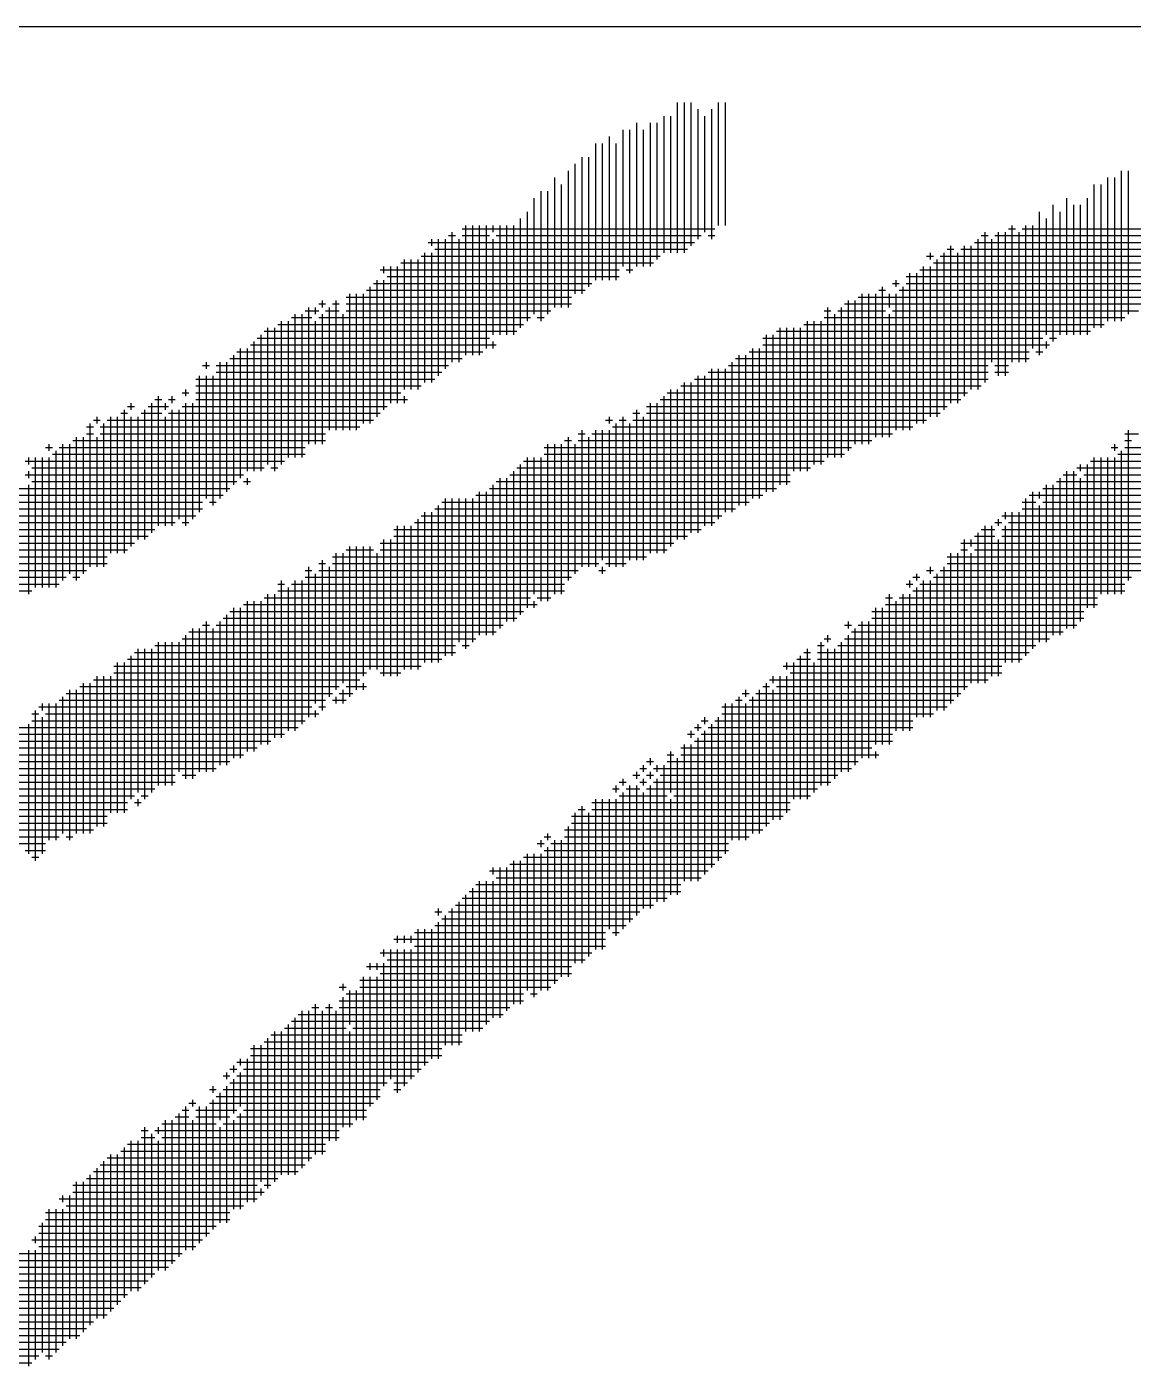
# Model space of a CAD drawing. Header units: feet. Extents: x 778950 to 1031250, y -253464 to -75264.
# Drawn here: x 951358.9 to 951736.8, y -244320.9 to -243863.5 of the extents above; entities that cross this region are included whole.
import ezdxf
from ezdxf.enums import TextEntityAlignment as Align

# ---------------------------------------------------------------- set-up
doc = ezdxf.new("R2010")
doc.units = ezdxf.units.FT
doc.header["$LTSCALE"] = 3000
doc.header["$MEASUREMENT"] = 0
for name, color, linetype in [('CX-BORD-LIN1', 4, 'CONTINUOUS'), ('CX-BORD-LIN2', 3, 'CONTINUOUS'), ('CX-BORD-TEX2', 7, 'CONTINUOUS'), ('CX-BORD-TEX3', 6, 'CONTINUOUS'), ('CX-MISC', 2, 'CONTINUOUS')]:
    doc.layers.add(name, color=color, linetype=linetype)
doc.styles.add('TB_TEXT', font='')
doc.styles.add('TB_WBTXT', font='')
doc.styles.add('TB_WMTXT', font='')
doc.styles.get('TB_TEXT').set_extended_font_data('Dotum')
doc.styles.get('TB_WBTXT').set_extended_font_data('Dotum')
doc.styles.get('TB_WMTXT').set_extended_font_data('Dotum')

# ---------------------------------------------------------------- blocks, each defined once
blk = doc.blocks.new('CXBLKA1-KHCA')
at = {"layer": 'CX-BORD-LIN2'}
blk.add_lwpolyline([(558, 12), (270, 12)], dxfattribs=at)
at = {"layer": 'CX-BORD-LIN1', "style": 'TB_TEXT'}
for tag, p in [('TR_RCON5', (342.3033, 33)), ('TR_RCON4', (342.3033, 27)), ('TR_RCON3', (342.3033, 21)), ('TR_RCON2', (342.3033, 15)), ('TR_RCON1', (342.3033, 9))]:
    blk.add_attdef(tag, text='', height=3.5, dxfattribs=at).set_placement(p, align=Align.MIDDLE_LEFT)
for tag, height, p in [('TR_DGN5', 3.5, (451.1185, 33)), ('TR_CHK5', 3.5, (491.1185, 33)), ('TR_RDAT5', 3.5, (317.5, 33)), ('TR_APP5', 3.5, (531.1185, 33)), ('TR_RNUM5', 3, (285.1051, 32.6366)), ('TR_DGN4', 3.5, (451.1185, 27)), ('TR_CHK4', 3.5, (491.1185, 27)), ('TR_RDAT4', 3.5, (317.5, 27)), ('TR_APP4', 3.5, (531.1185, 27)), ('TR_RNUM4', 3, (285.1051, 26.6366)), ('TR_RDAT3', 3.5, (317.5, 21)), ('TR_DGN3', 3.5, (451.1185, 21)), ('TR_CHK3', 3.5, (491.1185, 21)), ('TR_APP3', 3.5, (531.1185, 21)), ('TR_RNUM3', 3, (285.1051, 20.6366)), ('TR_RDAT2', 3.5, (317.5, 15)), ('TR_DGN2', 3.5, (451.1185, 15)), ('TR_CHK2', 3.5, (491.1185, 15)), ('TR_APP2', 3.5, (531.1185, 15)), ('TR_RNUM2', 3, (285.1051, 14.6366)), ('TR_DGN1', 3.5, (451.1185, 9)), ('TR_CHK1', 3.5, (491.1185, 9)), ('TR_RDAT1', 3.5, (317.5, 9)), ('TR_APP1', 3.5, (531.1185, 9)), ('TR_RNUM1', 3, (285.1051, 8.6366))]:
    blk.add_attdef(tag, text='', height=height, dxfattribs=at).set_placement(p, align=Align.MIDDLE_CENTER)
at = {"layer": 'CX-BORD-LIN2', "style": 'TB_TEXT'}
blk.add_attdef('TD_VERSION', text='', height=3, rotation=90, dxfattribs=at).set_placement((800.5, 48.0149), align=Align.MIDDLE_CENTER)
at = {"layer": 'CX-BORD-TEX2', "style": 'TB_WMTXT'}
for tag, height, p in [('TB_CNAME', 5, (15.3448, 531.8324)), ('TB_CSCOP', 4, (16.6346, 523.8324))]:
    blk.add_attdef(tag, text='', height=height, dxfattribs=at).set_placement(p, align=Align.BOTTOM_LEFT)
at = {"layer": 'CX-BORD-TEX2', "style": 'TB_WBTXT'}
for tag, height, p in [('TB_MTITIL', 10, (398, 533.3264)), ('TB_STITL', 7, (398, 518.3264))]:
    blk.add_attdef(tag, text='', height=height, dxfattribs=at).set_placement(p, align=Align.MIDDLE_CENTER)
at = {"layer": 'CX-BORD-TEX3', "style": 'TB_TEXT'}
for tag, height, p in [('TD_LNDST', 4.5, (215, 31.5)), ('TD_DSECT', 4.5, (605.5, 31.5)), ('TD_DDIST', 4.5, (654.5, 31.5)), ('TD_DNAME_TOP', 4.5, (755, 27.957)), ('TD_CSECT', 4.5, (605.5, 22.5)), ('TD_CDIST', 4.5, (654.5, 22.5)), ('TD_DNAME_MAIN', 4.5, (755, 21.4731)), ('TD_DNAME_BOT', 3, (755, 15.2489)), ('TD_HSCAL', 4.5, (620.8841, 13.7484)), ('TD_VSCAL', 4.5, (656.8615, 13.7484)), ('TD_CCOMP', 4.5, (215, 13.5927)), ('TD_CSTEP', 4.5, (250.744, 5.125)), ('TD_FIELD', 4.5, (180, 5.125)), ('TD_DWGNO', 4.5, (755, 5.0017)), ('TD_DWGCODE', 4.5, (637, 4.7908))]:
    blk.add_attdef(tag, text='', height=height, dxfattribs=at).set_placement(p, align=Align.MIDDLE_CENTER)
for tag, height, width, p in [('TD_DCOMP', 4.5, 0.95, (215, 22.5875)), ('TD_CNAME', 5, 0.78, (65, 7.5956))]:
    blk.add_attdef(tag, text='', height=height, dxfattribs=dict(at, width=width)).set_placement(p, align=Align.MIDDLE_CENTER)

msp = doc.modelspace()

# ---------------------------------------------------------------- linework, layer by layer
at = {"layer": 'CX-MISC'}
for p, q in [((951581.08, -243889.34), (951581.08, -243940.66)), ((951583.42, -243889.34), (951583.42, -243940.66)), ((951585.75, -243889.34), (951585.75, -243938.33)), ((951588.08, -243891.67), (951588.08, -243935.99)), ((951592.75, -243891.67), (951592.75, -243935.99)), ((951595.08, -243889.34), (951595.08, -243931.33)), ((951597.41, -243889.34), (951597.41, -243931.33)), ((951576.42, -243894), (951576.42, -243940.66)), ((951578.75, -243894), (951578.75, -243940.66)), ((951590.41, -243894), (951590.41, -243933.66)), ((951562.42, -243898.67), (951562.42, -243945.33)), ((951564.75, -243898.67), (951564.75, -243947.66)), ((951567.09, -243896.34), (951567.09, -243945.33)), ((951569.42, -243898.67), (951569.42, -243945.33)), ((951571.75, -243896.34), (951571.75, -243945.33)), ((951574.08, -243896.34), (951574.08, -243942.99)), ((951553.09, -243903.33), (951553.09, -243949.99)), ((951555.42, -243903.33), (951555.42, -243949.99)), ((951557.75, -243901), (951557.75, -243949.99)), ((951560.09, -243903.33), (951560.09, -243949.99)), ((951548.42, -243908), (951548.42, -243954.66)), ((951550.76, -243908), (951550.76, -243952.32)), ((951543.76, -243912.67), (951543.76, -243959.32)), ((951546.09, -243910.33), (951546.09, -243954.66)), ((951732.71, -243912.67), (951732.71, -243963.99)), ((951735.05, -243912.67), (951735.05, -243961.65)), ((951539.09, -243915), (951539.09, -243959.32)), ((951541.43, -243917.33), (951541.43, -243959.32)), ((951723.38, -243917.33), (951723.38, -243966.32)), ((951725.72, -243917.33), (951725.72, -243966.32)), ((951728.05, -243915), (951728.05, -243963.99)), ((951730.38, -243915), (951730.38, -243963.99)), ((951532.09, -243922), (951532.09, -243961.65)), ((951534.43, -243919.66), (951534.43, -243963.99)), ((951536.76, -243919.66), (951536.76, -243961.65)), ((951714.05, -243922), (951714.05, -243968.65)), ((951721.05, -243922), (951721.05, -243968.65)), ((951529.76, -243926.66), (951529.76, -243963.99)), ((951704.72, -243926.66), (951704.72, -243975.65)), ((951709.39, -243924.33), (951709.39, -243970.99)), ((951711.72, -243926.66), (951711.72, -243968.65)), ((951716.39, -243924.33), (951716.39, -243968.65)), ((951718.72, -243924.33), (951718.72, -243968.65)), ((951507.6, -243932.49), (951593.91, -243932.49)), ((951508.77, -243931.33), (951508.77, -243975.65)), ((951511.1, -243931.33), (951511.1, -243975.65)), ((951513.43, -243931.33), (951513.43, -243975.65)), ((951515.76, -243931.33), (951515.76, -243973.32)), ((951518.1, -243931.33), (951518.1, -243933.66)), ((951520.43, -243931.33), (951520.43, -243968.65)), ((951522.76, -243931.33), (951522.76, -243968.65)), ((951525.1, -243931.33), (951525.1, -243968.65)), ((951527.43, -243929), (951527.43, -243966.32)), ((951694.22, -243932.49), (951696.56, -243932.49)), ((951695.39, -243931.33), (951695.39, -243977.98)), ((951698.89, -243932.49), (951794.53, -243932.49)), ((951700.06, -243931.33), (951700.06, -243977.98)), ((951702.39, -243931.33), (951702.39, -243973.32)), ((951707.05, -243929), (951707.05, -243968.65)), ((951495.94, -243937.16), (951586.91, -243937.16)), ((951497.1, -243935.99), (951497.1, -243938.33)), ((951499.43, -243935.99), (951499.43, -243982.65)), ((951501.77, -243935.99), (951501.77, -243980.32)), ((951502.93, -243934.83), (951505.27, -243934.83)), ((951504.1, -243933.66), (951504.1, -243977.98)), ((951506.43, -243935.99), (951506.43, -243977.98)), ((951507.6, -243934.83), (951516.93, -243934.83)), ((951518.1, -243935.99), (951518.1, -243968.65)), ((951519.26, -243934.83), (951589.25, -243934.83)), ((951591.58, -243934.83), (951593.91, -243934.83)), ((951682.56, -243937.16), (951785.2, -243937.16)), ((951683.73, -243935.99), (951683.73, -243987.32)), ((951684.89, -243934.83), (951687.23, -243934.83)), ((951686.06, -243933.66), (951686.06, -243984.98)), ((951688.39, -243935.99), (951688.39, -243977.98)), ((951689.56, -243934.83), (951787.54, -243934.83)), ((951690.72, -243933.66), (951690.72, -243982.65)), ((951693.06, -243933.66), (951693.06, -243982.65)), ((951697.72, -243933.66), (951697.72, -243977.98)), ((951493.6, -243941.83), (951575.25, -243941.83)), ((951494.77, -243940.66), (951494.77, -243984.98)), ((951497.1, -243940.66), (951497.1, -243984.98)), ((951498.27, -243939.49), (951584.58, -243939.49)), ((951666.23, -243941.83), (951668.56, -243941.83)), ((951667.4, -243940.66), (951667.4, -243942.99)), ((951670.9, -243941.83), (951775.87, -243941.83)), ((951672.06, -243940.66), (951672.06, -243994.31)), ((951673.23, -243939.49), (951675.56, -243939.49)), ((951674.39, -243938.33), (951674.39, -243991.98)), ((951676.73, -243940.66), (951676.73, -243991.98)), ((951677.89, -243939.49), (951780.54, -243939.49)), ((951679.06, -243938.33), (951679.06, -243989.65)), ((951681.39, -243938.33), (951681.39, -243987.32)), ((951479.61, -243946.49), (951561.25, -243946.49)), ((951480.77, -243945.33), (951480.77, -243947.66)), ((951483.11, -243945.33), (951483.11, -243991.98)), ((951485.44, -243945.33), (951485.44, -243991.98)), ((951486.6, -243944.16), (951572.92, -243944.16)), ((951487.77, -243942.99), (951487.77, -243987.32)), ((951490.1, -243942.99), (951490.1, -243987.32)), ((951492.44, -243942.99), (951492.44, -243987.32)), ((951563.59, -243946.49), (951565.92, -243946.49)), ((951663.9, -243946.49), (951766.54, -243946.49)), ((951665.06, -243945.33), (951665.06, -243998.98)), ((951667.4, -243945.33), (951667.4, -243996.65)), ((951668.56, -243944.16), (951773.54, -243944.16)), ((951669.73, -243942.99), (951669.73, -243996.65)), ((951478.44, -243949.99), (951478.44, -243996.65)), ((951480.77, -243949.99), (951480.77, -243994.31)), ((951481.94, -243948.82), (951561.25, -243948.82)), ((951655.73, -243949.99), (951655.73, -243952.32)), ((951659.23, -243948.82), (951761.87, -243948.82)), ((951660.4, -243947.66), (951660.4, -244001.31)), ((951662.73, -243947.66), (951662.73, -243998.98)), ((951469.11, -243954.66), (951469.11, -244001.31)), ((951471.44, -243954.66), (951471.44, -244001.31)), ((951473.77, -243954.66), (951473.77, -243998.98)), ((951474.94, -243953.49), (951549.59, -243953.49)), ((951476.11, -243952.32), (951476.11, -243998.98)), ((951477.27, -243951.16), (951551.92, -243951.16)), ((951644.07, -243954.66), (951644.07, -244005.98)), ((951646.4, -243954.66), (951646.4, -244005.98)), ((951648.73, -243954.66), (951648.73, -244003.65)), ((951649.9, -243953.49), (951652.23, -243953.49)), ((951651.07, -243952.32), (951651.07, -244003.65)), ((951653.4, -243954.66), (951653.4, -243959.32)), ((951654.57, -243951.16), (951656.9, -243951.16)), ((951655.73, -243954.66), (951655.73, -244001.31)), ((951656.9, -243953.49), (951752.54, -243953.49)), ((951658.07, -243952.32), (951658.07, -244001.31)), ((951659.23, -243951.16), (951754.88, -243951.16)), ((951455.11, -243959.32), (951455.11, -244005.98)), ((951457.44, -243959.32), (951457.44, -243961.65)), ((951458.61, -243958.16), (951460.94, -243958.16)), ((951459.78, -243956.99), (951459.78, -243959.32)), ((951462.11, -243959.32), (951462.11, -244001.31)), ((951463.28, -243958.16), (951465.61, -243958.16)), ((951464.44, -243956.99), (951464.44, -244001.31)), ((951467.94, -243955.82), (951544.92, -243955.82)), ((951467.94, -243958.16), (951544.92, -243958.16)), ((951632.4, -243959.32), (951632.4, -244010.64)), ((951637.07, -243959.32), (951637.07, -244010.64)), ((951638.24, -243958.16), (951743.21, -243958.16)), ((951639.4, -243956.99), (951639.4, -244008.31)), ((951641.74, -243956.99), (951641.74, -244005.98)), ((951642.9, -243955.82), (951747.88, -243955.82)), ((951445.78, -243963.99), (951445.78, -244012.98)), ((951448.11, -243963.99), (951448.11, -244010.64)), ((951449.28, -243962.82), (951456.28, -243962.82)), ((951450.45, -243961.65), (951450.45, -244010.64)), ((951452.78, -243961.65), (951452.78, -244010.64)), ((951453.95, -243960.49), (951458.61, -243960.49)), ((951457.44, -243963.99), (951457.44, -244005.98)), ((951458.61, -243962.82), (951530.93, -243962.82)), ((951459.78, -243961.65), (951459.78, -244005.98)), ((951460.94, -243960.49), (951465.61, -243960.49)), ((951466.78, -243961.65), (951466.78, -244001.31)), ((951467.94, -243960.49), (951537.93, -243960.49)), ((951533.26, -243962.82), (951535.59, -243962.82)), ((951625.41, -243963.99), (951625.41, -244015.31)), ((951627.74, -243963.99), (951627.74, -244012.98)), ((951630.07, -243963.99), (951630.07, -244012.98)), ((951631.24, -243960.49), (951633.57, -243960.49)), ((951631.24, -243962.82), (951733.88, -243962.82)), ((951634.74, -243961.65), (951634.74, -244010.64)), ((951635.9, -243960.49), (951652.23, -243960.49)), ((951653.4, -243961.65), (951653.4, -244003.65)), ((951654.57, -243960.49), (951738.55, -243960.49)), ((951438.78, -243968.65), (951438.78, -244015.31)), ((951439.95, -243967.49), (951526.26, -243967.49)), ((951441.11, -243966.32), (951441.11, -244012.98)), ((951443.45, -243966.32), (951443.45, -244015.31)), ((951444.61, -243965.15), (951528.59, -243965.15)), ((951611.41, -243968.65), (951611.41, -244022.31)), ((951613.74, -243968.65), (951613.74, -244022.31)), ((951614.91, -243967.49), (951722.22, -243967.49)), ((951616.07, -243966.32), (951616.07, -244019.97)), ((951618.41, -243966.32), (951618.41, -244019.97)), ((951620.74, -243966.32), (951620.74, -244015.31)), ((951623.07, -243966.32), (951623.07, -244015.31)), ((951624.24, -243965.15), (951726.88, -243965.15)), ((951431.78, -243973.32), (951431.78, -244017.64)), ((951434.12, -243973.32), (951434.12, -244015.31)), ((951435.28, -243972.15), (951519.26, -243972.15)), ((951436.45, -243970.99), (951436.45, -244015.31)), ((951437.62, -243969.82), (951516.93, -243969.82)), ((951518.1, -243970.99), (951518.1, -243973.32)), ((951606.74, -243973.32), (951606.74, -244024.64)), ((951609.08, -243973.32), (951609.08, -244024.64)), ((951610.24, -243969.82), (951705.89, -243969.82)), ((951610.24, -243972.15), (951708.22, -243972.15)), ((951707.05, -243970.99), (951707.05, -243973.32)), ((951708.22, -243969.82), (951710.55, -243969.82)), ((951420.12, -243977.98), (951420.12, -243980.32)), ((951424.79, -243977.98), (951424.79, -244024.64)), ((951427.12, -243977.98), (951427.12, -244022.31)), ((951428.28, -243976.82), (951507.6, -243976.82)), ((951429.45, -243975.65), (951429.45, -244019.97)), ((951430.62, -243974.49), (951514.6, -243974.49)), ((951599.75, -243977.98), (951599.75, -244029.31)), ((951600.91, -243976.82), (951701.22, -243976.82)), ((951602.08, -243975.65), (951602.08, -244026.97)), ((951604.41, -243975.65), (951604.41, -244026.97)), ((951605.58, -243974.49), (951701.22, -243974.49)), ((951703.55, -243974.49), (951705.89, -243974.49)), ((951417.79, -243982.65), (951417.79, -244029.31)), ((951418.95, -243979.15), (951421.29, -243979.15)), ((951420.12, -243982.65), (951420.12, -244024.64)), ((951422.45, -243982.65), (951422.45, -244026.97)), ((951423.62, -243979.15), (951502.93, -243979.15)), ((951423.62, -243981.48), (951500.6, -243981.48)), ((951588.08, -243982.65), (951588.08, -244036.3)), ((951590.41, -243982.65), (951590.41, -244033.97)), ((951591.58, -243981.48), (951687.23, -243981.48)), ((951592.75, -243980.32), (951592.75, -244033.97)), ((951595.08, -243980.32), (951595.08, -244031.64)), ((951597.41, -243980.32), (951597.41, -244029.31)), ((951598.58, -243979.15), (951687.23, -243979.15)), ((951689.56, -243979.15), (951694.22, -243979.15)), ((951689.56, -243981.48), (951694.22, -243981.48)), ((951413.12, -243987.32), (951413.12, -243989.65)), ((951416.62, -243983.82), (951498.27, -243983.82)), ((951416.62, -243986.15), (951493.6, -243986.15)), ((951578.75, -243987.32), (951578.75, -244040.97)), ((951581.08, -243987.32), (951581.08, -244038.64)), ((951582.25, -243986.15), (951684.89, -243986.15)), ((951583.42, -243984.98), (951583.42, -244038.64)), ((951585.75, -243984.98), (951585.75, -244036.3)), ((951586.91, -243983.82), (951687.23, -243983.82)), ((951394.46, -243991.98), (951394.46, -243994.31)), ((951401.46, -243991.98), (951401.46, -244036.3)), ((951402.62, -243990.81), (951404.96, -243990.81)), ((951403.79, -243989.65), (951403.79, -244033.97)), ((951406.12, -243991.98), (951406.12, -243994.31)), ((951407.29, -243990.81), (951409.62, -243990.81)), ((951408.46, -243989.65), (951408.46, -243991.98)), ((951411.95, -243988.48), (951414.29, -243988.48)), ((951413.12, -243991.98), (951413.12, -244033.97)), ((951415.45, -243991.98), (951415.45, -244031.64)), ((951416.62, -243988.48), (951486.6, -243988.48)), ((951416.62, -243990.81), (951488.94, -243990.81)), ((951487.77, -243989.65), (951487.77, -243991.98)), ((951571.75, -243991.98), (951571.75, -244043.3)), ((951574.08, -243991.98), (951574.08, -244043.3)), ((951575.25, -243990.81), (951677.89, -243990.81)), ((951576.42, -243989.65), (951576.42, -244043.3)), ((951577.58, -243988.48), (951680.23, -243988.48)), ((951382.79, -243996.65), (951382.79, -243998.98)), ((951387.46, -243996.65), (951387.46, -244043.3)), ((951389.79, -243996.65), (951389.79, -244043.3)), ((951390.96, -243995.48), (951393.29, -243995.48)), ((951392.13, -243994.31), (951392.13, -244043.3)), ((951393.29, -243993.15), (951395.63, -243993.15)), ((951394.46, -243996.65), (951394.46, -244040.97)), ((951396.79, -243996.65), (951396.79, -244038.64)), ((951397.96, -243995.48), (951404.96, -243995.48)), ((951399.12, -243994.31), (951399.12, -244038.64)), ((951400.29, -243993.15), (951407.29, -243993.15)), ((951406.12, -243996.65), (951406.12, -244033.97)), ((951407.29, -243995.48), (951479.61, -243995.48)), ((951408.46, -243994.31), (951408.46, -244033.97)), ((951410.79, -243994.31), (951410.79, -244031.64)), ((951411.95, -243993.15), (951481.94, -243993.15)), ((951557.75, -243996.65), (951557.75, -243998.98)), ((951562.42, -243996.65), (951562.42, -244047.97)), ((951565.92, -243995.48), (951568.25, -243995.48)), ((951567.09, -243994.31), (951567.09, -244045.64)), ((951569.42, -243996.65), (951569.42, -244045.64)), ((951570.59, -243993.15), (951673.23, -243993.15)), ((951570.59, -243995.48), (951670.9, -243995.48)), ((951379.3, -244000.15), (951381.63, -244000.15)), ((951380.46, -243998.98), (951380.46, -244047.97)), ((951381.63, -243997.81), (951383.96, -243997.81)), ((951383.96, -244000.15), (951472.61, -244000.15)), ((951385.13, -243998.98), (951385.13, -244047.97)), ((951386.29, -243997.81), (951477.27, -243997.81)), ((951548.42, -244001.31), (951548.42, -244047.97)), ((951553.09, -244001.31), (951553.09, -244047.97)), ((951555.42, -244001.31), (951555.42, -244045.64)), ((951556.59, -243997.81), (951558.92, -243997.81)), ((951557.75, -244001.31), (951557.75, -244047.97)), ((951558.92, -244000.15), (951661.56, -244000.15)), ((951560.09, -243998.98), (951560.09, -244047.97)), ((951561.25, -243997.81), (951563.59, -243997.81)), ((951564.75, -243998.98), (951564.75, -244045.64)), ((951565.92, -243997.81), (951666.23, -243997.81)), ((951735.05, -244001.31), (951735.05, -244052.63)), ((951366.47, -244005.98), (951366.47, -244008.31)), ((951371.13, -244005.98), (951371.13, -244052.63)), ((951373.46, -244005.98), (951373.46, -244050.3)), ((951374.63, -244004.81), (951460.94, -244004.81)), ((951375.8, -244003.65), (951375.8, -244052.63)), ((951378.13, -244003.65), (951378.13, -244050.3)), ((951379.3, -244002.48), (951381.63, -244002.48)), ((951382.79, -244003.65), (951382.79, -244047.97)), ((951383.96, -244002.48), (951460.94, -244002.48)), ((951536.76, -244005.98), (951536.76, -244059.63)), ((951539.09, -244005.98), (951539.09, -244057.3)), ((951541.43, -244005.98), (951541.43, -244057.3)), ((951542.59, -244004.81), (951544.92, -244004.81)), ((951543.76, -244003.65), (951543.76, -244052.63)), ((951546.09, -244005.98), (951546.09, -244050.3)), ((951547.26, -244002.48), (951549.59, -244002.48)), ((951547.26, -244004.81), (951647.57, -244004.81)), ((951550.76, -244003.65), (951550.76, -244047.97)), ((951551.92, -244002.48), (951654.57, -244002.48)), ((951730.38, -244005.98), (951730.38, -244008.31)), ((951733.88, -244002.48), (951738.55, -244002.48)), ((951733.88, -244004.81), (951736.21, -244004.81)), ((951365.3, -244007.14), (951367.63, -244007.14)), ((951367.63, -244009.48), (951453.95, -244009.48)), ((951368.8, -244008.31), (951368.8, -244054.97)), ((951369.96, -244007.14), (951453.95, -244007.14)), ((951535.59, -244007.14), (951640.57, -244007.14)), ((951535.59, -244009.48), (951638.24, -244009.48)), ((951729.22, -244007.14), (951731.55, -244007.14)), ((951731.55, -244009.48), (951810.86, -244009.48)), ((951732.71, -244008.31), (951732.71, -244057.3)), ((951733.88, -244007.14), (951815.53, -244007.14)), ((951358.3, -244011.81), (951446.95, -244011.81)), ((951359.47, -244010.64), (951359.47, -244012.98)), ((951360.63, -244014.14), (951439.95, -244014.14)), ((951361.8, -244010.64), (951361.8, -244054.97)), ((951364.13, -244010.64), (951364.13, -244054.97)), ((951366.47, -244010.64), (951366.47, -244054.97)), ((951442.28, -244014.14), (951444.61, -244014.14)), ((951526.26, -244014.14), (951626.57, -244014.14)), ((951527.43, -244012.98), (951527.43, -244064.3)), ((951528.59, -244011.81), (951631.24, -244011.81)), ((951529.76, -244010.64), (951529.76, -244061.97)), ((951532.09, -244010.64), (951532.09, -244057.3)), ((951534.43, -244010.64), (951534.43, -244059.63)), ((951717.55, -244014.14), (951794.53, -244014.14)), ((951718.72, -244012.98), (951718.72, -244015.31)), ((951721.05, -244012.98), (951721.05, -244061.97)), ((951722.22, -244011.81), (951806.2, -244011.81)), ((951723.38, -244010.64), (951723.38, -244061.97)), ((951725.72, -244010.64), (951725.72, -244057.3)), ((951728.05, -244010.64), (951728.05, -244057.3)), ((951730.38, -244010.64), (951730.38, -244057.3)), ((951358.3, -244016.48), (951432.95, -244016.48)), ((951359.47, -244015.31), (951359.47, -244017.64)), ((951360.63, -244018.81), (951430.62, -244018.81)), ((951432.95, -244018.81), (951435.28, -244018.81)), ((951434.12, -244017.64), (951434.12, -244019.97)), ((951519.26, -244018.81), (951619.57, -244018.81)), ((951520.43, -244017.64), (951520.43, -244068.96)), ((951522.76, -244017.64), (951522.76, -244066.63)), ((951523.93, -244016.48), (951619.57, -244016.48)), ((951525.1, -244015.31), (951525.1, -244066.63)), ((951710.55, -244018.81), (951789.87, -244018.81)), ((951711.72, -244017.64), (951711.72, -244071.3)), ((951712.89, -244016.48), (951717.55, -244016.48)), ((951714.05, -244015.31), (951714.05, -244068.96)), ((951716.39, -244015.31), (951716.39, -244068.96)), ((951718.72, -244017.64), (951718.72, -244066.63)), ((951719.88, -244016.48), (951792.2, -244016.48)), ((951341.97, -244021.14), (951428.28, -244021.14)), ((951341.97, -244023.47), (951425.95, -244023.47)), ((951359.47, -244019.97), (951359.47, -244057.3)), ((951512.27, -244023.47), (951610.24, -244023.47)), ((951513.43, -244022.31), (951513.43, -244071.3)), ((951515.76, -244022.31), (951515.76, -244071.3)), ((951516.93, -244021.14), (951614.91, -244021.14)), ((951518.1, -244019.97), (951518.1, -244071.3)), ((951701.22, -244023.47), (951782.87, -244023.47)), ((951702.39, -244022.31), (951702.39, -244075.96)), ((951704.72, -244022.31), (951704.72, -244024.64)), ((951705.89, -244021.14), (951787.54, -244021.14)), ((951707.05, -244019.97), (951707.05, -244073.63)), ((951709.39, -244019.97), (951709.39, -244071.3)), ((951334.97, -244028.14), (951418.95, -244028.14)), ((951339.64, -244025.81), (951418.95, -244025.81)), ((951421.29, -244025.81), (951423.62, -244025.81)), ((951498.27, -244028.14), (951600.91, -244028.14)), ((951499.43, -244026.97), (951499.43, -244080.63)), ((951500.6, -244025.81), (951605.58, -244025.81)), ((951501.77, -244024.64), (951501.77, -244078.29)), ((951504.1, -244024.64), (951504.1, -244078.29)), ((951506.43, -244024.64), (951506.43, -244073.63)), ((951508.77, -244024.64), (951508.77, -244075.96)), ((951511.1, -244024.64), (951511.1, -244073.63)), ((951698.89, -244025.81), (951703.55, -244025.81)), ((951698.89, -244028.14), (951773.54, -244028.14)), ((951700.06, -244024.64), (951700.06, -244078.29)), ((951704.72, -244026.97), (951704.72, -244073.63)), ((951705.89, -244025.81), (951778.2, -244025.81)), ((951325.64, -244032.81), (951409.62, -244032.81)), ((951327.97, -244030.47), (951416.62, -244030.47)), ((951411.95, -244032.81), (951414.29, -244032.81)), ((951491.27, -244032.81), (951593.91, -244032.81)), ((951492.44, -244031.64), (951492.44, -244082.96)), ((951493.6, -244030.47), (951596.25, -244030.47)), ((951494.77, -244029.31), (951494.77, -244080.63)), ((951497.1, -244029.31), (951497.1, -244080.63)), ((951689.56, -244032.81), (951691.89, -244032.81)), ((951690.72, -244031.64), (951690.72, -244033.97)), ((951691.89, -244030.47), (951768.87, -244030.47)), ((951693.06, -244029.31), (951693.06, -244031.64)), ((951694.22, -244032.81), (951766.54, -244032.81)), ((951695.39, -244029.31), (951695.39, -244080.63)), ((951697.72, -244029.31), (951697.72, -244080.63)), ((951316.31, -244037.47), (951400.29, -244037.47)), ((951318.64, -244035.14), (951402.62, -244035.14)), ((951484.27, -244035.14), (951589.25, -244035.14)), ((951484.27, -244037.47), (951584.58, -244037.47)), ((951485.44, -244033.97), (951485.44, -244085.29)), ((951487.77, -244033.97), (951487.77, -244082.96)), ((951490.1, -244033.97), (951490.1, -244082.96)), ((951682.56, -244037.47), (951689.56, -244037.47)), ((951683.73, -244036.3), (951683.73, -244087.63)), ((951684.89, -244035.14), (951689.56, -244035.14)), ((951686.06, -244033.97), (951686.06, -244087.63)), ((951688.39, -244033.97), (951688.39, -244085.29)), ((951691.89, -244035.14), (951761.87, -244035.14)), ((951691.89, -244037.47), (951759.54, -244037.47)), ((951693.06, -244033.97), (951693.06, -244080.63)), ((951304.65, -244039.8), (951395.63, -244039.8)), ((951304.65, -244042.14), (951393.29, -244042.14)), ((951467.94, -244042.14), (951477.27, -244042.14)), ((951469.11, -244040.97), (951469.11, -244092.29)), ((951471.44, -244040.97), (951471.44, -244089.96)), ((951473.77, -244040.97), (951473.77, -244085.29)), ((951476.11, -244040.97), (951476.11, -244082.96)), ((951479.61, -244039.8), (951579.92, -244039.8)), ((951479.61, -244042.14), (951577.58, -244042.14)), ((951480.77, -244038.64), (951480.77, -244085.29)), ((951483.11, -244038.64), (951483.11, -244085.29)), ((951677.89, -244039.8), (951754.88, -244039.8)), ((951677.89, -244042.14), (951680.23, -244042.14)), ((951679.06, -244038.64), (951679.06, -244089.96)), ((951681.39, -244038.64), (951681.39, -244040.97)), ((951682.56, -244042.14), (951754.88, -244042.14)), ((951690.72, -244038.64), (951690.72, -244085.29)), ((951302.31, -244044.47), (951386.29, -244044.47)), ((951302.31, -244046.8), (951386.29, -244046.8)), ((951458.61, -244046.8), (951460.94, -244046.8)), ((951459.78, -244045.64), (951459.78, -244096.96)), ((951463.28, -244044.47), (951570.59, -244044.47)), ((951463.28, -244046.8), (951554.26, -244046.8)), ((951464.44, -244043.3), (951464.44, -244089.96)), ((951466.78, -244043.3), (951466.78, -244087.63)), ((951478.44, -244043.3), (951478.44, -244082.96)), ((951556.59, -244046.8), (951563.59, -244046.8)), ((951673.23, -244044.47), (951750.21, -244044.47)), ((951673.23, -244046.8), (951747.88, -244046.8)), ((951674.39, -244043.3), (951674.39, -244094.62)), ((951676.73, -244043.3), (951676.73, -244092.29)), ((951681.39, -244043.3), (951681.39, -244087.63)), ((951295.31, -244051.47), (951372.3, -244051.47)), ((951297.65, -244049.13), (951379.3, -244049.13)), ((951374.63, -244051.47), (951376.96, -244051.47)), ((951453.95, -244049.13), (951456.28, -244049.13)), ((951453.95, -244051.47), (951544.92, -244051.47)), ((951455.11, -244047.97), (951455.11, -244099.29)), ((951457.44, -244050.3), (951457.44, -244094.62)), ((951458.61, -244049.13), (951547.26, -244049.13)), ((951462.11, -244047.97), (951462.11, -244092.29)), ((951554.26, -244049.13), (951556.59, -244049.13)), ((951555.42, -244047.97), (951555.42, -244050.3)), ((951661.56, -244051.47), (951663.9, -244051.47)), ((951662.73, -244050.3), (951662.73, -244052.63)), ((951666.23, -244049.13), (951668.56, -244049.13)), ((951667.4, -244047.97), (951667.4, -244050.3)), ((951668.56, -244051.47), (951736.21, -244051.47)), ((951669.73, -244050.3), (951669.73, -244096.96)), ((951670.9, -244049.13), (951740.88, -244049.13)), ((951672.06, -244047.97), (951672.06, -244096.96)), ((951276.65, -244056.13), (951360.63, -244056.13)), ((951278.99, -244053.8), (951369.96, -244053.8)), ((951444.61, -244053.8), (951446.95, -244053.8)), ((951444.61, -244056.13), (951542.59, -244056.13)), ((951445.78, -244052.63), (951445.78, -244106.29)), ((951448.11, -244054.97), (951448.11, -244103.96)), ((951449.28, -244053.8), (951542.59, -244053.8)), ((951450.45, -244052.63), (951450.45, -244103.96)), ((951452.78, -244052.63), (951452.78, -244101.62)), ((951659.23, -244053.8), (951661.56, -244053.8)), ((951660.4, -244052.63), (951660.4, -244054.97)), ((951661.56, -244056.13), (951733.88, -244056.13)), ((951662.73, -244054.97), (951662.73, -244099.29)), ((951663.9, -244053.8), (951733.88, -244053.8)), ((951665.06, -244052.63), (951665.06, -244099.29)), ((951667.4, -244052.63), (951667.4, -244099.29)), ((951432.95, -244060.8), (951533.26, -244060.8)), ((951434.12, -244059.63), (951434.12, -244110.95)), ((951436.45, -244059.63), (951436.45, -244110.95)), ((951438.78, -244059.63), (951438.78, -244108.62)), ((951439.95, -244058.47), (951530.93, -244058.47)), ((951441.11, -244057.3), (951441.11, -244108.62)), ((951443.45, -244057.3), (951443.45, -244106.29)), ((951532.09, -244059.63), (951532.09, -244061.97)), ((951533.26, -244058.47), (951537.93, -244058.47)), ((951652.23, -244058.47), (951654.57, -244058.47)), ((951652.23, -244060.8), (951724.55, -244060.8)), ((951653.4, -244057.3), (951653.4, -244108.62)), ((951655.73, -244059.63), (951655.73, -244103.96)), ((951656.9, -244058.47), (951724.55, -244058.47)), ((951658.07, -244057.3), (951658.07, -244103.96)), ((951660.4, -244057.3), (951660.4, -244103.96)), ((951425.95, -244065.46), (951526.26, -244065.46)), ((951427.12, -244064.3), (951427.12, -244115.62)), ((951428.28, -244063.13), (951528.59, -244063.13)), ((951429.45, -244061.97), (951429.45, -244113.29)), ((951431.78, -244061.97), (951431.78, -244113.29)), ((951647.57, -244063.13), (951719.88, -244063.13)), ((951647.57, -244065.46), (951719.88, -244065.46)), ((951648.73, -244061.97), (951648.73, -244108.62)), ((951651.07, -244061.97), (951651.07, -244108.62)), ((951415.45, -244068.96), (951415.45, -244120.29)), ((951417.79, -244068.96), (951417.79, -244117.95)), ((951418.95, -244067.8), (951421.29, -244067.8)), ((951420.12, -244066.63), (951420.12, -244117.95)), ((951422.45, -244068.96), (951422.45, -244117.95)), ((951423.62, -244067.8), (951521.6, -244067.8)), ((951424.79, -244066.63), (951424.79, -244115.62)), ((951638.24, -244067.8), (951640.57, -244067.8)), ((951639.4, -244066.63), (951639.4, -244068.96)), ((951641.74, -244068.96), (951641.74, -244115.62)), ((951642.9, -244067.8), (951717.55, -244067.8)), ((951644.07, -244066.63), (951644.07, -244113.29)), ((951646.4, -244066.63), (951646.4, -244113.29)), ((951403.79, -244073.63), (951403.79, -244122.62)), ((951406.12, -244073.63), (951406.12, -244122.62)), ((951408.46, -244073.63), (951408.46, -244122.62)), ((951410.79, -244073.63), (951410.79, -244117.95)), ((951411.95, -244072.46), (951512.27, -244072.46)), ((951413.12, -244071.3), (951413.12, -244120.29)), ((951414.29, -244070.13), (951519.26, -244070.13)), ((951630.07, -244073.63), (951630.07, -244122.62)), ((951631.24, -244072.46), (951633.57, -244072.46)), ((951632.4, -244071.3), (951632.4, -244073.63)), ((951637.07, -244073.63), (951637.07, -244117.95)), ((951638.24, -244072.46), (951708.22, -244072.46)), ((951639.4, -244071.3), (951639.4, -244117.95)), ((951640.57, -244070.13), (951712.89, -244070.13)), ((951394.46, -244078.29), (951394.46, -244127.28)), ((951395.63, -244077.13), (951505.27, -244077.13)), ((951396.79, -244075.96), (951396.79, -244124.95)), ((951399.12, -244075.96), (951399.12, -244127.28)), ((951401.46, -244075.96), (951401.46, -244124.95)), ((951402.62, -244074.8), (951505.27, -244074.8)), ((951507.6, -244074.8), (951509.93, -244074.8)), ((951623.07, -244078.29), (951623.07, -244127.28)), ((951624.24, -244077.13), (951626.57, -244077.13)), ((951625.41, -244075.96), (951625.41, -244127.28)), ((951628.91, -244074.8), (951631.24, -244074.8)), ((951628.91, -244077.13), (951701.22, -244077.13)), ((951632.4, -244075.96), (951632.4, -244122.62)), ((951634.74, -244075.96), (951634.74, -244120.29)), ((951635.9, -244074.8), (951703.55, -244074.8)), ((951388.63, -244081.79), (951493.6, -244081.79)), ((951389.79, -244080.63), (951389.79, -244131.95)), ((951392.13, -244080.63), (951392.13, -244131.95)), ((951393.29, -244079.46), (951500.6, -244079.46)), ((951617.24, -244081.79), (951691.89, -244081.79)), ((951618.41, -244080.63), (951618.41, -244082.96)), ((951620.74, -244080.63), (951620.74, -244127.28)), ((951621.91, -244079.46), (951626.57, -244079.46)), ((951627.74, -244080.63), (951627.74, -244124.95)), ((951628.91, -244079.46), (951698.89, -244079.46)), ((951378.13, -244087.63), (951378.13, -244138.95)), ((951380.46, -244087.63), (951380.46, -244138.95)), ((951381.63, -244086.46), (951472.61, -244086.46)), ((951382.79, -244085.29), (951382.79, -244136.61)), ((951385.13, -244085.29), (951385.13, -244136.61)), ((951387.46, -244085.29), (951387.46, -244131.95)), ((951388.63, -244084.13), (951474.94, -244084.13)), ((951473.77, -244087.63), (951473.77, -244089.96)), ((951479.61, -244084.13), (951486.6, -244084.13)), ((951611.41, -244087.63), (951611.41, -244136.61)), ((951612.58, -244086.46), (951687.23, -244086.46)), ((951613.74, -244085.29), (951613.74, -244087.63)), ((951616.07, -244085.29), (951616.07, -244134.28)), ((951618.41, -244085.29), (951618.41, -244131.95)), ((951619.57, -244084.13), (951691.89, -244084.13)), ((951371.13, -244092.29), (951371.13, -244138.95)), ((951372.3, -244091.13), (951463.28, -244091.13)), ((951373.46, -244089.96), (951373.46, -244141.28)), ((951375.8, -244089.96), (951375.8, -244138.95)), ((951376.96, -244088.79), (951465.61, -244088.79)), ((951464.44, -244092.29), (951464.44, -244094.62)), ((951465.61, -244091.13), (951470.27, -244091.13)), ((951466.78, -244089.96), (951466.78, -244094.62)), ((951467.94, -244088.79), (951474.94, -244088.79)), ((951602.08, -244092.29), (951602.08, -244141.28)), ((951603.24, -244091.13), (951605.58, -244091.13)), ((951604.41, -244089.96), (951604.41, -244092.29)), ((951606.74, -244092.29), (951606.74, -244138.95)), ((951607.91, -244091.13), (951677.89, -244091.13)), ((951609.08, -244089.96), (951609.08, -244138.95)), ((951610.24, -244088.79), (951612.58, -244088.79)), ((951613.74, -244089.96), (951613.74, -244134.28)), ((951614.91, -244088.79), (951680.23, -244088.79)), ((951361.8, -244096.96), (951361.8, -244148.28)), ((951362.97, -244095.79), (951456.28, -244095.79)), ((951364.13, -244094.62), (951364.13, -244096.96)), ((951366.47, -244094.62), (951366.47, -244141.28)), ((951368.8, -244094.62), (951368.8, -244141.28)), ((951369.96, -244093.46), (951460.94, -244093.46)), ((951457.44, -244096.96), (951457.44, -244099.29)), ((951458.61, -244095.79), (951460.94, -244095.79)), ((951463.28, -244093.46), (951467.94, -244093.46)), ((951596.25, -244095.79), (951673.23, -244095.79)), ((951597.41, -244094.62), (951597.41, -244145.95)), ((951599.75, -244094.62), (951599.75, -244141.28)), ((951600.91, -244093.46), (951603.24, -244093.46)), ((951604.41, -244094.62), (951604.41, -244141.28)), ((951605.58, -244093.46), (951675.56, -244093.46)), ((951359.47, -244101.62), (951359.47, -244145.95)), ((951360.63, -244098.12), (951362.97, -244098.12)), ((951360.63, -244100.46), (951453.95, -244100.46)), ((951364.13, -244099.29), (951364.13, -244145.95)), ((951365.3, -244098.12), (951458.61, -244098.12)), ((951588.08, -244101.62), (951588.08, -244103.96)), ((951589.25, -244100.46), (951591.58, -244100.46)), ((951590.41, -244099.29), (951590.41, -244101.62)), ((951592.75, -244101.62), (951592.75, -244150.61)), ((951593.91, -244100.46), (951661.56, -244100.46)), ((951595.08, -244099.29), (951595.08, -244148.28)), ((951596.25, -244098.12), (951668.56, -244098.12)), ((951346.64, -244105.12), (951446.95, -244105.12)), ((951353.63, -244102.79), (951451.61, -244102.79)), ((951584.58, -244105.12), (951586.91, -244105.12)), ((951585.75, -244103.96), (951585.75, -244106.29)), ((951586.91, -244102.79), (951589.25, -244102.79)), ((951588.08, -244106.29), (951588.08, -244155.28)), ((951589.25, -244105.12), (951654.57, -244105.12)), ((951590.41, -244103.96), (951590.41, -244152.94)), ((951591.58, -244102.79), (951661.56, -244102.79)), ((951341.97, -244109.79), (951437.62, -244109.79)), ((951344.3, -244107.45), (951442.28, -244107.45)), ((951578.75, -244110.95), (951578.75, -244124.95)), ((951582.25, -244109.79), (951647.57, -244109.79)), ((951583.42, -244108.62), (951583.42, -244155.28)), ((951585.75, -244108.62), (951585.75, -244155.28)), ((951586.91, -244107.45), (951654.57, -244107.45)), ((951648.73, -244110.95), (951648.73, -244113.29)), ((951325.64, -244114.45), (951428.28, -244114.45)), ((951330.31, -244112.12), (951432.95, -244112.12)), ((951569.42, -244115.62), (951569.42, -244117.95)), ((951570.59, -244114.45), (951572.92, -244114.45)), ((951571.75, -244113.29), (951571.75, -244115.62)), ((951574.08, -244115.62), (951574.08, -244117.95)), ((951576.42, -244115.62), (951576.42, -244162.28)), ((951577.58, -244112.12), (951579.92, -244112.12)), ((951577.58, -244114.45), (951642.9, -244114.45)), ((951581.08, -244113.29), (951581.08, -244159.94)), ((951582.25, -244112.12), (951649.9, -244112.12)), ((951318.64, -244119.12), (951409.62, -244119.12)), ((951323.31, -244116.79), (951423.62, -244116.79)), ((951411.95, -244119.12), (951416.62, -244119.12)), ((951562.42, -244120.29), (951562.42, -244122.62)), ((951565.92, -244119.12), (951568.25, -244119.12)), ((951567.09, -244117.95), (951567.09, -244120.29)), ((951568.25, -244116.79), (951570.59, -244116.79)), ((951569.42, -244120.29), (951569.42, -244122.62)), ((951570.59, -244119.12), (951572.92, -244119.12)), ((951571.75, -244117.95), (951571.75, -244120.29)), ((951572.92, -244116.79), (951640.57, -244116.79)), ((951574.08, -244120.29), (951574.08, -244162.28)), ((951575.25, -244119.12), (951635.9, -244119.12)), ((951309.31, -244123.78), (951402.62, -244123.78)), ((951313.98, -244121.45), (951409.62, -244121.45)), ((951558.92, -244123.78), (951561.25, -244123.78)), ((951560.09, -244122.62), (951560.09, -244124.95)), ((951561.25, -244121.45), (951563.59, -244121.45)), ((951562.42, -244124.95), (951562.42, -244171.61)), ((951563.59, -244123.78), (951568.25, -244123.78)), ((951564.75, -244122.62), (951564.75, -244169.27)), ((951567.09, -244122.62), (951567.09, -244166.94)), ((951568.25, -244121.45), (951570.59, -244121.45)), ((951569.42, -244124.95), (951569.42, -244164.61)), ((951570.59, -244123.78), (951628.91, -244123.78)), ((951571.75, -244122.62), (951571.75, -244164.61)), ((951572.92, -244121.45), (951633.57, -244121.45)), ((951302.31, -244128.45), (951393.29, -244128.45)), ((951304.65, -244126.12), (951395.63, -244126.12)), ((951395.63, -244128.45), (951397.96, -244128.45)), ((951396.79, -244127.28), (951396.79, -244129.62)), ((951397.96, -244126.12), (951400.29, -244126.12)), ((951551.92, -244128.45), (951619.57, -244128.45)), ((951553.09, -244127.28), (951553.09, -244178.61)), ((951555.42, -244127.28), (951555.42, -244178.61)), ((951557.75, -244127.28), (951557.75, -244171.61)), ((951560.09, -244127.28), (951560.09, -244173.94)), ((951561.25, -244126.12), (951577.58, -244126.12)), ((951578.75, -244127.28), (951578.75, -244159.94)), ((951579.92, -244126.12), (951626.57, -244126.12)), ((951288.32, -244133.12), (951386.29, -244133.12)), ((951292.98, -244130.78), (951393.29, -244130.78)), ((951544.92, -244133.12), (951617.24, -244133.12)), ((951546.09, -244131.95), (951546.09, -244183.27)), ((951547.26, -244130.78), (951549.59, -244130.78)), ((951548.42, -244129.62), (951548.42, -244183.27)), ((951550.76, -244131.95), (951550.76, -244180.94)), ((951551.92, -244130.78), (951619.57, -244130.78)), ((951281.32, -244137.78), (951381.63, -244137.78)), ((951285.98, -244135.45), (951386.29, -244135.45)), ((951542.59, -244137.78), (951610.24, -244137.78)), ((951543.76, -244136.61), (951543.76, -244187.94)), ((951544.92, -244135.45), (951612.58, -244135.45)), ((951269.65, -244142.45), (951365.3, -244142.45)), ((951274.32, -244140.11), (951369.96, -244140.11)), ((951372.3, -244140.11), (951374.63, -244140.11)), ((951533.26, -244142.45), (951535.59, -244142.45)), ((951534.43, -244141.28), (951534.43, -244143.61)), ((951535.59, -244140.11), (951537.93, -244140.11)), ((951536.76, -244138.95), (951536.76, -244141.28)), ((951537.93, -244142.45), (951598.58, -244142.45)), ((951539.09, -244141.28), (951539.09, -244190.27)), ((951541.43, -244141.28), (951541.43, -244187.94)), ((951542.59, -244140.11), (951605.58, -244140.11)), ((951358.3, -244144.78), (951365.3, -244144.78)), ((951360.63, -244147.11), (951362.97, -244147.11)), ((951528.59, -244147.11), (951596.25, -244147.11)), ((951529.76, -244145.95), (951529.76, -244192.6)), ((951532.09, -244145.95), (951532.09, -244194.93)), ((951534.43, -244145.95), (951534.43, -244192.6)), ((951535.59, -244144.78), (951598.58, -244144.78)), ((951536.76, -244143.61), (951536.76, -244192.6)), ((951516.93, -244151.78), (951591.58, -244151.78)), ((951518.1, -244150.61), (951518.1, -244152.94)), ((951520.43, -244150.61), (951520.43, -244201.93)), ((951522.76, -244150.61), (951522.76, -244199.6)), ((951523.93, -244149.45), (951593.91, -244149.45)), ((951525.1, -244148.28), (951525.1, -244197.27)), ((951527.43, -244148.28), (951527.43, -244197.27)), ((951512.27, -244156.44), (951582.25, -244156.44)), ((951513.43, -244155.28), (951513.43, -244206.6)), ((951515.76, -244155.28), (951515.76, -244204.27)), ((951518.1, -244155.28), (951518.1, -244201.93)), ((951519.26, -244154.11), (951589.25, -244154.11)), ((951507.6, -244161.11), (951577.58, -244161.11)), ((951508.77, -244159.94), (951508.77, -244206.6)), ((951509.93, -244158.78), (951582.25, -244158.78)), ((951511.1, -244157.61), (951511.1, -244206.6)), ((951498.27, -244165.77), (951500.6, -244165.77)), ((951499.43, -244164.61), (951499.43, -244166.94)), ((951502.93, -244165.77), (951568.25, -244165.77)), ((951504.1, -244164.61), (951504.1, -244211.26)), ((951505.27, -244163.44), (951572.92, -244163.44)), ((951506.43, -244162.28), (951506.43, -244211.26)), ((951498.27, -244170.44), (951563.59, -244170.44)), ((951499.43, -244169.27), (951499.43, -244215.93)), ((951500.6, -244168.11), (951565.92, -244168.11)), ((951501.77, -244166.94), (951501.77, -244211.26)), ((951484.27, -244175.11), (951556.59, -244175.11)), ((951485.44, -244173.94), (951485.44, -244176.27)), ((951487.77, -244173.94), (951487.77, -244176.27)), ((951490.1, -244173.94), (951490.1, -244176.27)), ((951491.27, -244172.77), (951556.59, -244172.77)), ((951492.44, -244171.61), (951492.44, -244220.6)), ((951494.77, -244171.61), (951494.77, -244218.26)), ((951497.1, -244171.61), (951497.1, -244215.93)), ((951558.92, -244172.77), (951561.25, -244172.77)), ((951479.61, -244179.77), (951551.92, -244179.77)), ((951480.77, -244178.61), (951480.77, -244180.94)), ((951483.11, -244178.61), (951483.11, -244222.93)), ((951485.44, -244178.61), (951485.44, -244227.59)), ((951487.77, -244178.61), (951487.77, -244225.26)), ((951490.1, -244178.61), (951490.1, -244222.93)), ((951491.27, -244177.44), (951556.59, -244177.44)), ((951476.11, -244183.27), (951476.11, -244185.6)), ((951478.44, -244183.27), (951478.44, -244185.6)), ((951480.77, -244183.27), (951480.77, -244225.26)), ((951481.94, -244182.1), (951549.59, -244182.1)), ((951473.77, -244187.94), (951473.77, -244236.93)), ((951474.94, -244184.44), (951544.92, -244184.44)), ((951476.11, -244187.94), (951476.11, -244232.26)), ((951478.44, -244187.94), (951478.44, -244229.93)), ((951479.61, -244186.77), (951544.92, -244186.77)), ((951465.61, -244191.44), (951467.94, -244191.44)), ((951466.78, -244190.27), (951466.78, -244192.6)), ((951469.11, -244192.6), (951469.11, -244204.27)), ((951471.44, -244192.6), (951471.44, -244236.93)), ((951472.61, -244189.1), (951540.26, -244189.1)), ((951472.61, -244191.44), (951537.93, -244191.44)), ((951457.44, -244197.27), (951457.44, -244248.59)), ((951462.11, -244197.27), (951462.11, -244243.92)), ((951465.61, -244196.1), (951528.59, -244196.1)), ((951466.78, -244194.93), (951466.78, -244239.26)), ((951467.94, -244193.77), (951528.59, -244193.77)), ((951530.93, -244193.77), (951533.26, -244193.77)), ((951450.45, -244201.93), (951450.45, -244255.59)), ((951451.61, -244200.77), (951521.6, -244200.77)), ((951452.78, -244199.6), (951452.78, -244253.25)), ((951455.11, -244199.6), (951455.11, -244250.92)), ((951456.28, -244198.43), (951458.61, -244198.43)), ((951459.78, -244199.6), (951459.78, -244248.59)), ((951460.94, -244198.43), (951463.28, -244198.43)), ((951464.44, -244199.6), (951464.44, -244243.92)), ((951465.61, -244198.43), (951523.93, -244198.43)), ((951443.45, -244206.6), (951443.45, -244257.92)), ((951445.78, -244206.6), (951445.78, -244255.59)), ((951446.95, -244205.43), (951467.94, -244205.43)), ((951448.11, -244204.27), (951448.11, -244255.59)), ((951449.28, -244203.1), (951516.93, -244203.1)), ((951469.11, -244206.6), (951469.11, -244239.26)), ((951470.27, -244205.43), (951514.6, -244205.43)), ((951436.45, -244211.26), (951436.45, -244264.92)), ((951438.78, -244211.26), (951438.78, -244257.92)), ((951439.95, -244210.1), (951507.6, -244210.1)), ((951441.11, -244208.93), (951441.11, -244260.25)), ((951442.28, -244207.77), (951507.6, -244207.77)), ((951431.78, -244215.93), (951431.78, -244218.26)), ((951434.12, -244215.93), (951434.12, -244264.92)), ((951435.28, -244212.43), (951500.6, -244212.43)), ((951435.28, -244214.76), (951500.6, -244214.76)), ((951427.12, -244220.6), (951427.12, -244222.93)), ((951428.28, -244219.43), (951430.62, -244219.43)), ((951429.45, -244218.26), (951429.45, -244220.6)), ((951430.62, -244217.1), (951495.94, -244217.1)), ((951431.78, -244220.6), (951431.78, -244232.26)), ((951432.95, -244219.43), (951493.6, -244219.43)), ((951422.45, -244225.26), (951422.45, -244227.59)), ((951425.95, -244221.76), (951428.28, -244221.76)), ((951427.12, -244225.26), (951427.12, -244271.92)), ((951428.28, -244224.09), (951481.94, -244224.09)), ((951429.45, -244222.93), (951429.45, -244234.59)), ((951430.62, -244221.76), (951491.27, -244221.76)), ((951484.27, -244224.09), (951488.94, -244224.09)), ((951415.45, -244229.93), (951415.45, -244232.26)), ((951421.29, -244226.43), (951423.62, -244226.43)), ((951422.45, -244229.93), (951422.45, -244274.25)), ((951423.62, -244228.76), (951479.61, -244228.76)), ((951424.79, -244227.59), (951424.79, -244236.93)), ((951425.95, -244226.43), (951479.61, -244226.43)), ((951484.27, -244226.43), (951486.6, -244226.43)), ((951410.79, -244234.59), (951410.79, -244283.58)), ((951411.95, -244233.43), (951414.29, -244233.43)), ((951413.12, -244232.26), (951413.12, -244281.25)), ((951414.29, -244231.09), (951416.62, -244231.09)), ((951416.62, -244233.43), (951430.62, -244233.43)), ((951417.79, -244232.26), (951417.79, -244278.92)), ((951420.12, -244232.26), (951420.12, -244276.58)), ((951421.29, -244231.09), (951477.27, -244231.09)), ((951431.78, -244234.59), (951431.78, -244267.25)), ((951432.95, -244233.43), (951474.94, -244233.43)), ((951399.12, -244239.26), (951399.12, -244292.91)), ((951403.79, -244239.26), (951403.79, -244241.59)), ((951404.96, -244238.09), (951423.62, -244238.09)), ((951406.12, -244236.93), (951406.12, -244288.25)), ((951408.46, -244236.93), (951408.46, -244285.91)), ((951409.62, -244235.76), (951414.29, -244235.76)), ((951415.45, -244236.93), (951415.45, -244281.25)), ((951416.62, -244235.76), (951428.28, -244235.76)), ((951424.79, -244239.26), (951424.79, -244271.92)), ((951425.95, -244238.09), (951470.27, -244238.09)), ((951429.45, -244236.93), (951429.45, -244267.25)), ((951430.62, -244235.76), (951474.94, -244235.76)), ((951397.96, -244240.42), (951400.29, -244240.42)), ((951397.96, -244242.76), (951402.62, -244242.76)), ((951401.46, -244241.59), (951401.46, -244290.58)), ((951402.62, -244240.42), (951465.61, -244240.42)), ((951404.96, -244242.76), (951465.61, -244242.76)), ((951390.96, -244247.42), (951460.94, -244247.42)), ((951392.13, -244246.26), (951392.13, -244297.58)), ((951393.29, -244245.09), (951460.94, -244245.09)), ((951394.46, -244243.92), (951394.46, -244295.25)), ((951396.79, -244243.92), (951396.79, -244295.25)), ((951403.79, -244243.92), (951403.79, -244288.25)), ((951383.96, -244252.09), (951453.95, -244252.09)), ((951385.13, -244250.92), (951385.13, -244304.58)), ((951386.29, -244249.76), (951456.28, -244249.76)), ((951387.46, -244248.59), (951387.46, -244302.24)), ((951389.79, -244248.59), (951389.79, -244299.91)), ((951379.3, -244256.75), (951444.61, -244256.75)), ((951380.46, -244255.59), (951380.46, -244306.91)), ((951381.63, -244254.42), (951451.61, -244254.42)), ((951382.79, -244253.25), (951382.79, -244304.58)), ((951374.63, -244259.09), (951437.62, -244259.09)), ((951374.63, -244261.42), (951439.95, -244261.42)), ((951375.8, -244257.92), (951375.8, -244311.57)), ((951378.13, -244257.92), (951378.13, -244309.24)), ((951438.78, -244260.25), (951438.78, -244262.59)), ((951439.95, -244259.09), (951442.28, -244259.09)), ((951369.96, -244263.75), (951437.62, -244263.75)), ((951371.13, -244262.59), (951371.13, -244264.92)), ((951372.3, -244266.09), (951432.95, -244266.09)), ((951373.46, -244262.59), (951373.46, -244311.57)), ((951365.3, -244268.42), (951428.28, -244268.42)), ((951365.3, -244270.75), (951428.28, -244270.75)), ((951366.47, -244267.25), (951366.47, -244318.57)), ((951368.8, -244267.25), (951368.8, -244316.24)), ((951371.13, -244267.25), (951371.13, -244313.91)), ((951362.97, -244273.08), (951423.62, -244273.08)), ((951362.97, -244275.42), (951421.29, -244275.42)), ((951364.13, -244271.92), (951364.13, -244316.24)), ((951360.63, -244277.75), (951418.95, -244277.75)), ((951361.8, -244276.58), (951361.8, -244278.92)), ((951362.97, -244280.08), (951416.62, -244280.08)), ((951346.64, -244284.75), (951409.62, -244284.75)), ((951355.97, -244282.41), (951411.95, -244282.41)), ((951359.47, -244281.25), (951359.47, -244320.91)), ((951361.8, -244281.25), (951361.8, -244318.57)), ((951339.64, -244287.08), (951407.29, -244287.08)), ((951339.64, -244289.41), (951402.62, -244289.41)), ((951332.64, -244294.08), (951397.96, -244294.08)), ((951334.97, -244291.75), (951400.29, -244291.75)), ((951330.31, -244296.41), (951393.29, -244296.41)), ((951332.64, -244298.74), (951390.96, -244298.74)), ((951330.31, -244301.08), (951388.63, -244301.08)), ((951320.98, -244305.74), (951381.63, -244305.74)), ((951325.64, -244303.41), (951386.29, -244303.41)), ((951318.64, -244310.41), (951376.96, -244310.41)), ((951323.31, -244308.08), (951379.3, -244308.08)), ((951316.31, -244315.07), (951369.96, -244315.07)), ((951327.97, -244312.74), (951372.3, -244312.74)), ((951297.65, -244319.74), (951360.63, -244319.74)), ((951320.98, -244317.41), (951362.97, -244317.41)), ((951365.3, -244317.41), (951367.63, -244317.41))]:
    msp.add_line(p, q, dxfattribs=at)

# ---------------------------------------------------------------- block references
at = {"layer": 'CX-BORD-LIN1', "xscale": 300, "yscale": 300, "zscale": 300}
msp.add_blockref('CXBLKA1-KHCA', (786449.79, -247463.5), dxfattribs=at)

doc.saveas('drawing.dxf')
